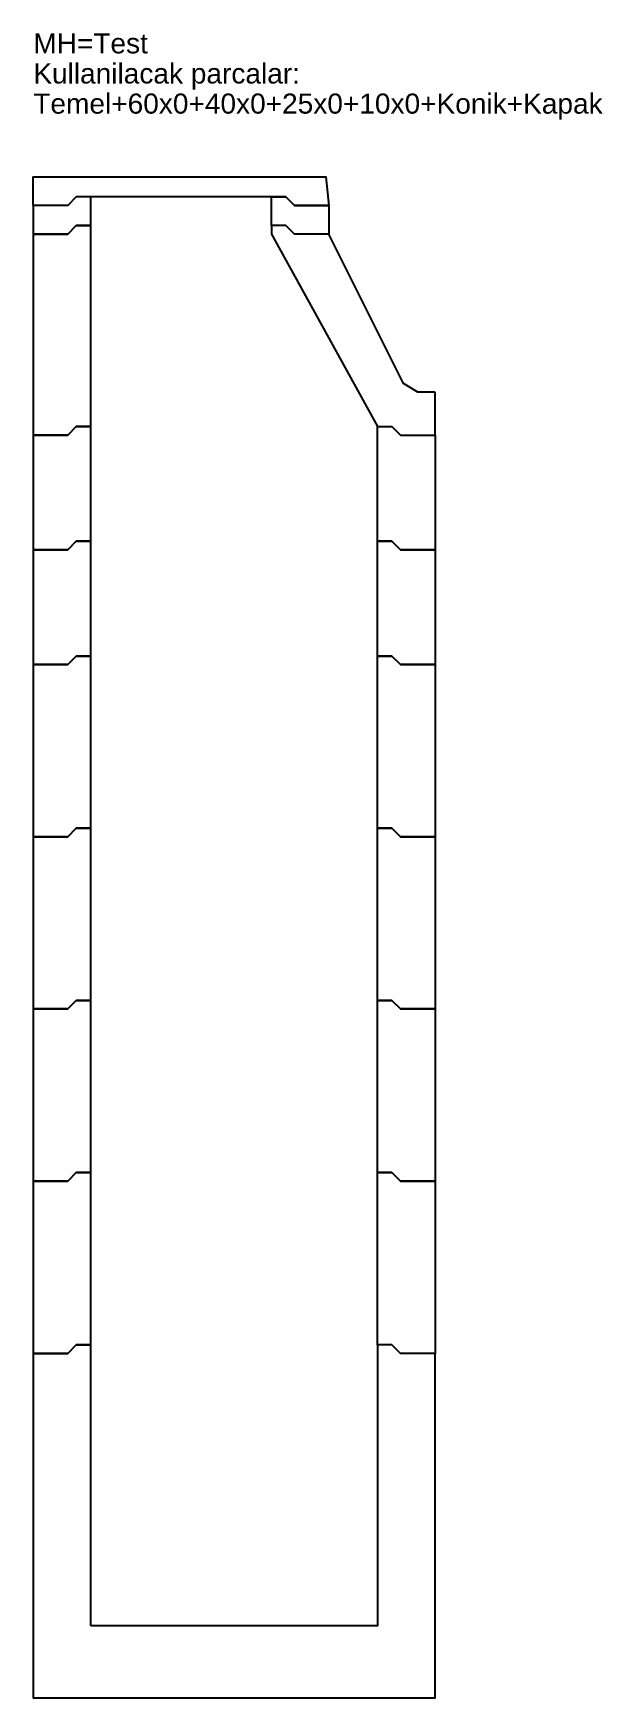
# Model space of a CAD drawing. Extents: x -0.7 to 1.28, y 0 to 5.8.
import ezdxf
from ezdxf.enums import TextEntityAlignment as Align

# ---------------------------------------------------------------- set-up
doc = ezdxf.new("R2010")
doc.units = 0
doc.styles.get("Standard").update_dxf_attribs({"font": 'arial.ttf'})

msp = doc.modelspace()

# ---------------------------------------------------------------- linework, layer by layer
for points in [[(0.33, 5.2, 0), (0.21, 5.2, 0), (0.18, 5.23, 0), (-0.55, 5.23, 0), (-0.58, 5.2, 0), (-0.7, 5.2, 0), (-0.7, 5.3, 0), (0.32, 5.3, 0), (0.33, 5.2, 0)], [(-0.7, 5.2, 0), (-0.7, 5.1, 0), (-0.58, 5.1, 0), (-0.55, 5.13, 0), (-0.5, 5.13, 0), (-0.5, 5.23, 0), (-0.55, 5.23, 0), (-0.58, 5.2, 0), (-0.7, 5.2, 0)], [(0.33, 5.2, 0), (0.33, 5.1, 0), (0.21, 5.1, 0), (0.18, 5.13, 0), (0.13, 5.13, 0), (0.13, 5.23, 0), (0.18, 5.23, 0), (0.21, 5.2, 0), (0.33, 5.2, 0)], [(-0.7, 5.1, 0), (-0.7, 4.4, 0), (-0.58, 4.4, 0), (-0.55, 4.43, 0), (-0.5, 4.43, 0), (-0.5, 5.13, 0), (-0.55, 5.13, 0), (-0.58, 5.1, 0), (-0.7, 5.1, 0)], [(0.7, 4.55, 0), (0.64, 4.55, 0), (0.59, 4.58, 0), (0.33, 5.1, 0), (0.21, 5.1, 0), (0.18, 5.13, 0), (0.13, 5.13, 0), (0.13, 5.1, 0), (0.5, 4.43, 0), (0.55, 4.43, 0), (0.58, 4.4, 0), (0.7, 4.4, 0), (0.7, 4.55, 0)], [(-0.7, 4.4, 0), (-0.7, 4, 0), (-0.58, 4, 0), (-0.55, 4.03, 0), (-0.5, 4.03, 0), (-0.5, 4.43, 0), (-0.55, 4.43, 0), (-0.58, 4.4, 0), (-0.7, 4.4, 0)], [(0.7, 4.4, 0), (0.7, 4, 0), (0.58, 4, 0), (0.55, 4.03, 0), (0.5, 4.03, 0), (0.5, 4.43, 0), (0.55, 4.43, 0), (0.58, 4.4, 0), (0.7, 4.4, 0)], [(-0.7, 4, 0), (-0.7, 3.6, 0), (-0.58, 3.6, 0), (-0.55, 3.63, 0), (-0.5, 3.63, 0), (-0.5, 4.03, 0), (-0.55, 4.03, 0), (-0.58, 4, 0), (-0.7, 4, 0)], [(0.7, 4, 0), (0.7, 3.6, 0), (0.58, 3.6, 0), (0.55, 3.63, 0), (0.5, 3.63, 0), (0.5, 4.03, 0), (0.55, 4.03, 0), (0.58, 4, 0), (0.7, 4, 0)], [(-0.7, 3.6, 0), (-0.7, 3, 0), (-0.58, 3, 0), (-0.55, 3.03, 0), (-0.5, 3.03, 0), (-0.5, 3.63, 0), (-0.55, 3.63, 0), (-0.58, 3.6, 0), (-0.7, 3.6, 0)], [(0.7, 3.6, 0), (0.7, 3, 0), (0.58, 3, 0), (0.55, 3.03, 0), (0.5, 3.03, 0), (0.5, 3.63, 0), (0.55, 3.63, 0), (0.58, 3.6, 0), (0.7, 3.6, 0)], [(-0.7, 3, 0), (-0.7, 2.4, 0), (-0.58, 2.4, 0), (-0.55, 2.43, 0), (-0.5, 2.43, 0), (-0.5, 3.03, 0), (-0.55, 3.03, 0), (-0.58, 3, 0), (-0.7, 3, 0)], [(0.7, 3, 0), (0.7, 2.4, 0), (0.58, 2.4, 0), (0.55, 2.43, 0), (0.5, 2.43, 0), (0.5, 3.03, 0), (0.55, 3.03, 0), (0.58, 3, 0), (0.7, 3, 0)], [(-0.7, 2.4, 0), (-0.7, 1.8, 0), (-0.58, 1.8, 0), (-0.55, 1.83, 0), (-0.5, 1.83, 0), (-0.5, 2.43, 0), (-0.55, 2.43, 0), (-0.58, 2.4, 0), (-0.7, 2.4, 0)], [(0.7, 2.4, 0), (0.7, 1.8, 0), (0.58, 1.8, 0), (0.55, 1.83, 0), (0.5, 1.83, 0), (0.5, 2.43, 0), (0.55, 2.43, 0), (0.58, 2.4, 0), (0.7, 2.4, 0)], [(-0.7, 1.8, 0), (-0.7, 1.2, 0), (-0.58, 1.2, 0), (-0.55, 1.23, 0), (-0.5, 1.23, 0), (-0.5, 1.83, 0), (-0.55, 1.83, 0), (-0.58, 1.8, 0), (-0.7, 1.8, 0)], [(0.7, 1.8, 0), (0.7, 1.2, 0), (0.58, 1.2, 0), (0.55, 1.23, 0), (0.5, 1.23, 0), (0.5, 1.83, 0), (0.55, 1.83, 0), (0.58, 1.8, 0), (0.7, 1.8, 0)], [(-0.5, 0.25, 0), (-0.5, 1.23, 0), (-0.55, 1.23, 0), (-0.58, 1.2, 0), (-0.7, 1.2, 0), (-0.7, 0, 0), (0.7, 0, 0), (0.7, 1.2, 0), (0.58, 1.2, 0), (0.55, 1.23, 0), (0.5, 1.23, 0), (0.5, 0.25, 0), (-0.5, 0.25, 0)]]:
    msp.add_polyline3d(points)

# ---------------------------------------------------------------- texts
for s, p in [('MH=Test ', (-0.7, 5.8)), ('Kullanilacak parcalar:', (-0.7, 5.695)), ('Temel+60x0+40x0+25x0+10x0+Konik+Kapak', (-0.7, 5.59))]:
    msp.add_text(s, height=0.07).set_placement(p, align=Align.TOP_LEFT)

doc.saveas('drawing.dxf')
